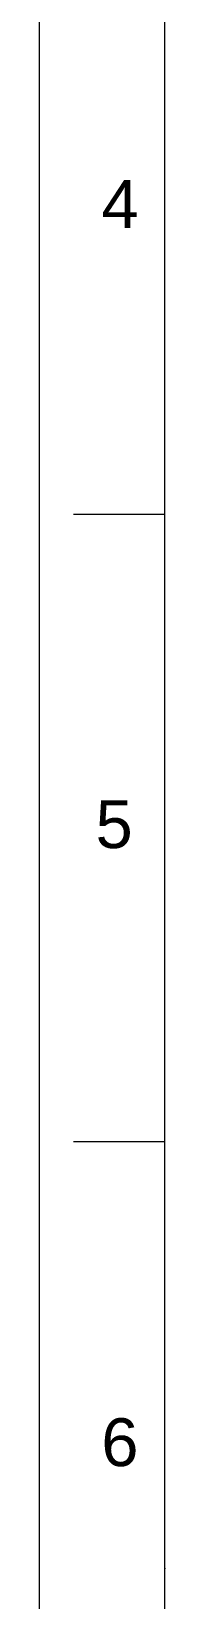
# Model space of a CAD drawing. Header units: millimetres. Extents: x 5343 to 5937, y -2661 to -1821.
# Drawn here: x 5343.2 to 5363.2, y -2413.8 to -2163.8 of the extents above; entities that cross this region are included whole.
import ezdxf

# ---------------------------------------------------------------- set-up
doc = ezdxf.new("R2010")
doc.units = ezdxf.units.MM
doc.header["$LTSCALE"] = 0.1
doc.layers.get('0').update_dxf_attribs({"lineweight": 15})
doc.styles.get("Standard").update_dxf_attribs({"font": 'arial.ttf'})

msp = doc.modelspace()

# ---------------------------------------------------------------- linework, layer by layer
at = {"color": 7, "linetype": 'Continuous'}
for p, q in [((5343.157, -1820.794), (5343.157, -2660.794)), ((5363.157, -2240.794), (5348.621, -2240.794)), ((5363.157, -2340.794), (5348.621, -2340.794))]:
    msp.add_line(p, q, dxfattribs=at)
at = {"linetype": 'Continuous'}
msp.add_line((5363.157, -2640.794), (5363.157, -1840.794), dxfattribs=at)
msp.add_point((5363.157, -2408.812))
msp.add_point((5363.157, -2408.812))

# ---------------------------------------------------------------- texts
at = {"char_height": 7.624, "attachment_point": 5}
for s, insert in [('4', (5356.039, -2191.286)), ('5', (5355.088, -2290.215)), ('6', (5356.009, -2388.736))]:
    msp.add_mtext_dynamic_manual_height_columns(s, width=50, gutter_width=12.5, heights=[0], dxfattribs=dict(at, insert=insert))

doc.saveas('drawing.dxf')
